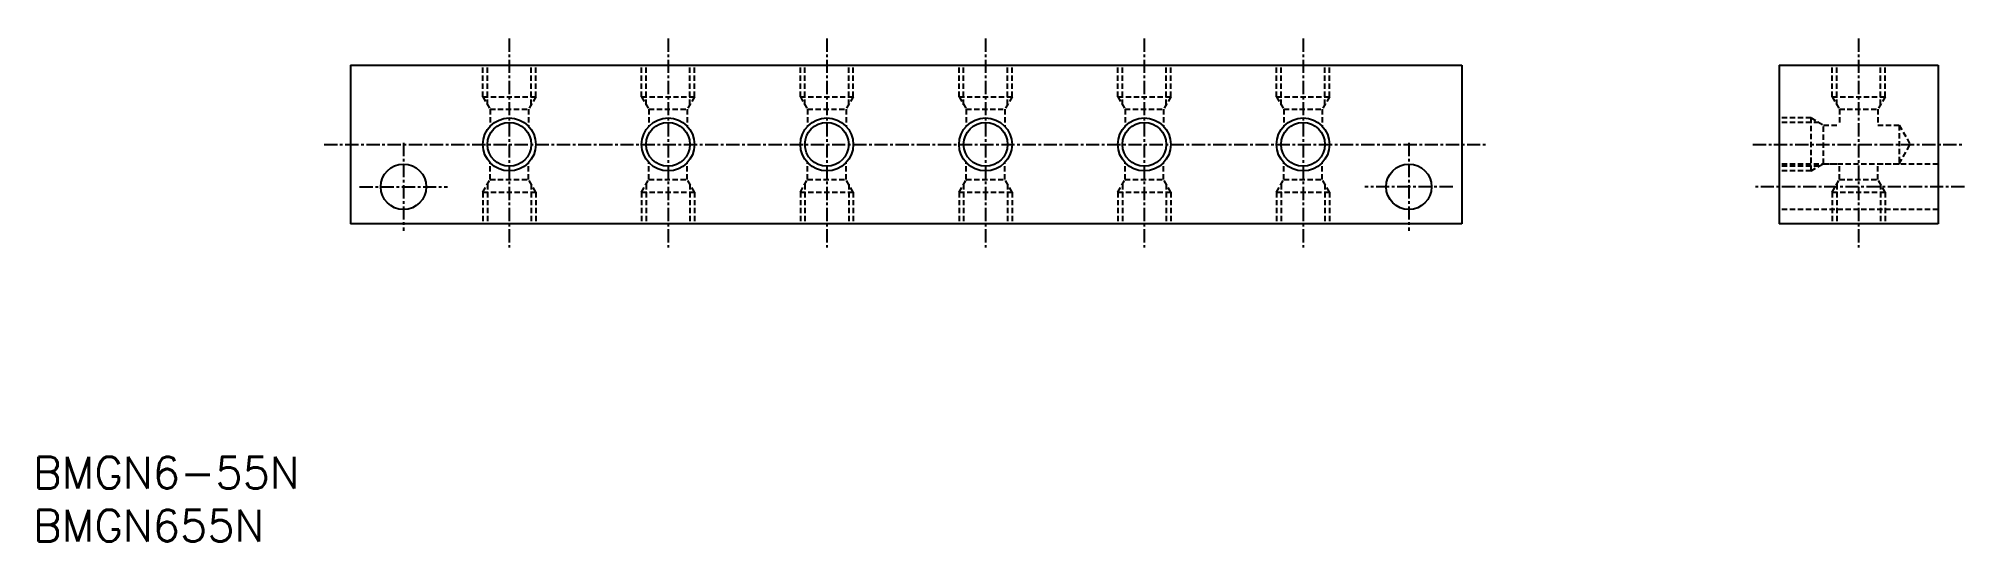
# Model space of a CAD drawing. Extents: x 1 to 182, y 0 to 48.
import ezdxf

# ---------------------------------------------------------------- set-up
doc = ezdxf.new("R2010")
doc.units = 0
doc.linetypes.add('CENTER', pattern=[2, 1.25, -0.25, 0.25, -0.25])
doc.linetypes.add('DASHED', pattern=[0.75, 0.5, -0.25])
doc.layers.get('0').update_dxf_attribs({"linetype": 'CONTINUOUS'})
doc.layers.add('CENTER', color=1, linetype='CENTER')
doc.styles.get("Standard").update_dxf_attribs({"font": 'txt.shx'})

# ---------------------------------------------------------------- blocks, each defined once
blk = doc.blocks.new('*U15')
at = {"color": 7, "linetype": 'CONTINUOUS'}
blk.add_text('BMGN655N', height=3, dxfattribs=at).set_placement((0, 0))
blk = doc.blocks.new('*U16')
at = {"color": 7, "linetype": 'CONTINUOUS'}
blk.add_text('BMGN6-55N', height=3, dxfattribs=at).set_placement((0, 5))

msp = doc.modelspace()

# ---------------------------------------------------------------- linework, layer by layer
at = {"color": 7, "linetype": 'CONTINUOUS'}
for p, q in [((30, 45), (135, 45)), ((30, 45), (30, 30)), ((135, 45), (135, 30)), ((165, 45), (165, 30)), ((165, 45), (180, 45)), ((180, 45), (180, 30)), ((135, 30), (30, 30)), ((180, 30), (165, 30))]:
    msp.add_line(p, q, dxfattribs=at)
at = {"color": 3, "linetype": 'DASHED'}
for p, q in [((42.5, 42), (42.5, 45)), ((42.93, 41.25), (42.93, 45)), ((47.07, 41.25), (47.07, 45)), ((47.5, 42), (47.5, 45)), ((57.5, 42), (57.5, 45)), ((57.93, 41.25), (57.93, 45)), ((62.07, 41.25), (62.07, 45)), ((62.5, 42), (62.5, 45)), ((72.5, 42), (72.5, 45)), ((72.93, 41.25), (72.93, 45)), ((77.07, 41.25), (77.07, 45)), ((77.5, 42), (77.5, 45)), ((87.5, 42), (87.5, 45)), ((87.93, 41.25), (87.93, 45)), ((92.07, 41.25), (92.07, 45)), ((92.5, 42), (92.5, 45)), ((102.5, 42), (102.5, 45)), ((102.93, 41.25), (102.93, 45)), ((107.07, 41.25), (107.07, 45)), ((107.5, 42), (107.5, 45)), ((117.5, 42), (117.5, 45)), ((117.93, 41.25), (117.93, 45)), ((122.07, 41.25), (122.07, 45)), ((122.5, 42), (122.5, 45)), ((170, 42), (170, 45)), ((170.43, 41.25), (170.43, 45)), ((174.57, 41.25), (174.57, 45)), ((175, 42), (175, 45)), ((42.5, 42), (47.5, 42)), ((42.5, 42), (43.18, 40.82)), ((47.5, 42), (46.82, 40.82)), ((57.5, 42), (58.18, 40.82)), ((57.5, 42), (62.5, 42)), ((62.5, 42), (61.82, 40.82)), ((72.5, 42), (73.18, 40.82)), ((72.5, 42), (77.5, 42)), ((77.5, 42), (76.82, 40.82)), ((87.5, 42), (92.5, 42)), ((87.5, 42), (88.18, 40.82)), ((92.5, 42), (91.82, 40.82)), ((102.5, 42), (103.18, 40.82)), ((102.5, 42), (107.5, 42)), ((107.5, 42), (106.82, 40.82)), ((117.5, 42), (122.5, 42)), ((117.5, 42), (118.18, 40.82)), ((122.5, 42), (121.82, 40.82)), ((170, 42), (175, 42)), ((170, 42), (170.68, 40.82)), ((175, 42), (174.32, 40.82)), ((43.18, 40.82), (46.82, 40.82)), ((43.18, 40.82), (43.18, 39.22)), ((46.82, 40.82), (46.82, 39.22)), ((58.18, 40.82), (58.18, 39.22)), ((58.18, 40.82), (61.82, 40.82)), ((61.82, 40.82), (61.82, 39.22)), ((73.18, 40.82), (73.18, 39.22)), ((73.18, 40.82), (76.82, 40.82)), ((76.82, 40.82), (76.82, 39.22)), ((88.18, 40.82), (91.82, 40.82)), ((88.18, 40.82), (88.18, 39.22)), ((91.82, 40.82), (91.82, 39.22)), ((103.18, 40.82), (103.18, 39.22)), ((103.18, 40.82), (106.82, 40.82)), ((106.82, 40.82), (106.82, 39.22)), ((118.18, 40.82), (121.82, 40.82)), ((118.18, 40.82), (118.18, 39.22)), ((121.82, 40.82), (121.82, 39.22)), ((170.68, 40.82), (170.68, 39.32)), ((170.68, 40.82), (174.32, 40.82)), ((174.32, 40.82), (174.32, 39.32)), ((168, 40), (165, 40)), ((168.75, 39.57), (165, 39.57)), ((168, 35), (168, 40)), ((168, 40), (169.18, 39.32)), ((169.18, 39.32), (170.68, 39.32)), ((169.18, 35.68), (169.18, 39.32)), ((174.32, 39.32), (176.32, 39.32)), ((176.32, 39.32), (176.32, 35.68)), ((176.32, 39.32), (177.37, 37.5)), ((176.32, 35.68), (177.37, 37.5)), ((43.18, 34.18), (43.18, 35.78)), ((46.82, 34.18), (46.82, 35.78)), ((58.18, 34.18), (58.18, 35.78)), ((61.82, 34.18), (61.82, 35.78)), ((73.18, 34.18), (73.18, 35.78)), ((76.82, 34.18), (76.82, 35.78)), ((88.18, 34.18), (88.18, 35.78)), ((91.82, 34.18), (91.82, 35.78)), ((103.18, 34.18), (103.18, 35.78)), ((106.82, 34.18), (106.82, 35.78)), ((118.18, 34.18), (118.18, 35.78)), ((121.82, 34.18), (121.82, 35.78)), ((180, 35.65), (165, 35.65)), ((168.75, 35.43), (165, 35.43)), ((168, 35), (165, 35)), ((168, 35), (169.18, 35.68)), ((169.18, 35.68), (170.68, 35.68)), ((170.68, 34.18), (170.68, 35.68)), ((174.32, 35.68), (176.32, 35.68)), ((174.32, 34.18), (174.32, 35.68)), ((42.5, 33), (43.18, 34.18)), ((42.5, 33), (47.5, 33)), ((42.5, 33), (42.5, 30)), ((42.93, 33.75), (42.93, 30)), ((43.18, 34.18), (46.82, 34.18)), ((47.5, 33), (46.82, 34.18)), ((47.07, 33.75), (47.07, 30)), ((47.5, 33), (47.5, 30)), ((57.5, 33), (58.18, 34.18)), ((57.5, 33), (57.5, 30)), ((57.5, 33), (62.5, 33)), ((57.93, 33.75), (57.93, 30)), ((58.18, 34.18), (61.82, 34.18)), ((62.5, 33), (61.82, 34.18)), ((62.07, 33.75), (62.07, 30)), ((62.5, 33), (62.5, 30)), ((72.5, 33), (73.18, 34.18)), ((72.5, 33), (72.5, 30)), ((72.5, 33), (77.5, 33)), ((72.93, 33.75), (72.93, 30)), ((73.18, 34.18), (76.82, 34.18)), ((77.5, 33), (76.82, 34.18)), ((77.07, 33.75), (77.07, 30)), ((77.5, 33), (77.5, 30)), ((87.5, 33), (88.18, 34.18)), ((87.5, 33), (92.5, 33)), ((87.5, 33), (87.5, 30)), ((87.93, 33.75), (87.93, 30)), ((88.18, 34.18), (91.82, 34.18)), ((92.5, 33), (91.82, 34.18)), ((92.07, 33.75), (92.07, 30)), ((92.5, 33), (92.5, 30)), ((102.5, 33), (103.18, 34.18)), ((102.5, 33), (102.5, 30)), ((102.5, 33), (107.5, 33)), ((102.93, 33.75), (102.93, 30)), ((103.18, 34.18), (106.82, 34.18)), ((107.5, 33), (106.82, 34.18)), ((107.07, 33.75), (107.07, 30)), ((107.5, 33), (107.5, 30)), ((117.5, 33), (118.18, 34.18)), ((117.5, 33), (122.5, 33)), ((117.5, 33), (117.5, 30)), ((117.93, 33.75), (117.93, 30)), ((118.18, 34.18), (121.82, 34.18)), ((122.5, 33), (121.82, 34.18)), ((122.07, 33.75), (122.07, 30)), ((122.5, 33), (122.5, 30)), ((170, 33), (170.68, 34.18)), ((170, 33), (175, 33)), ((170, 33), (170, 30)), ((170.43, 33.75), (170.43, 30)), ((170.68, 34.18), (174.32, 34.18)), ((175, 33), (174.32, 34.18)), ((174.57, 33.75), (174.57, 30)), ((175, 33), (175, 30)), ((180, 31.35), (165, 31.35))]:
    msp.add_line(p, q, dxfattribs=at)
at = {"color": 3, "linetype": 'CONTINUOUS'}
for centre in [(45, 37.5), (60, 37.5), (75, 37.5), (90, 37.5), (105, 37.5), (120, 37.5)]:
    msp.add_circle(centre, 2.5, dxfattribs=at)
at = {"color": 7, "linetype": 'CONTINUOUS'}
for centre, radius in [((45, 37.5), 2.07), ((60, 37.5), 2.07), ((75, 37.5), 2.07), ((90, 37.5), 2.07), ((105, 37.5), 2.07), ((120, 37.5), 2.07), ((35, 33.5), 2.15), ((130, 33.5), 2.15)]:
    msp.add_circle(centre, radius, dxfattribs=at)
at = {"layer": 'CENTER', "color": 1, "linetype": 'CENTER'}
for p, q in [((45, 47.5), (45, 27.5)), ((60, 47.5), (60, 27.5)), ((75, 47.5), (75, 27.5)), ((90, 47.5), (90, 27.5)), ((105, 47.5), (105, 27.5)), ((120, 47.5), (120, 27.5)), ((172.5, 47.5), (172.5, 27.5)), ((27.5, 37.5), (137.5, 37.5)), ((35, 37.65), (35, 29.35)), ((130, 37.65), (130, 29.35)), ((162.5, 37.5), (182.5, 37.5)), ((30.85, 33.5), (39.15, 33.5)), ((134.15, 33.5), (125.85, 33.5)), ((182.5, 33.5), (162.5, 33.5))]:
    msp.add_line(p, q, dxfattribs=at)

# ---------------------------------------------------------------- block references
at = {"color": 7, "linetype": 'CONTINUOUS'}
for name in ['*U16', '*U15']:
    msp.add_blockref(name, (0, 0), dxfattribs=at)

doc.saveas('drawing.dxf')
